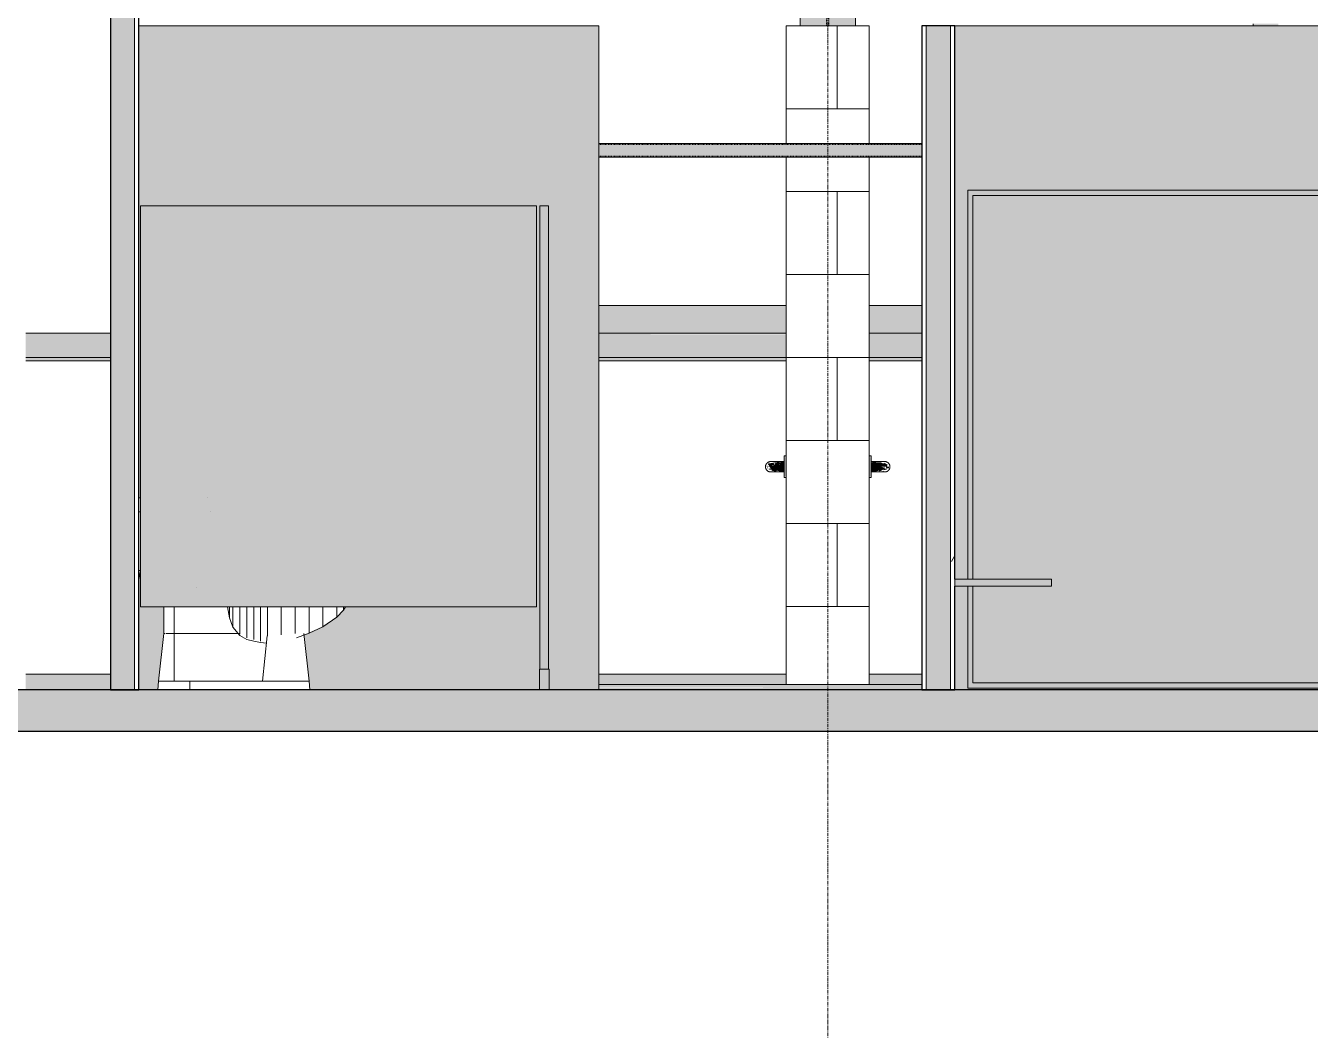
# Model space of a CAD drawing. Header units: inches. Extents: x -23227 to -2744, y -314 to 853.
# Drawn here: x -18670.7 to -18484.9, y -49.2 to 96 of the extents above; entities that cross this region are included whole.
import ezdxf

# ---------------------------------------------------------------- set-up
doc = ezdxf.new("R2010")
doc.units = ezdxf.units.IN
doc.header["$MEASUREMENT"] = 0
for name, pattern in [('Grid Line 1_2_', [0.875, 0.5, -0.125, 0.125, -0.125]), ('Grid Line 1_2__2_', [0.875, 0.5, -0.125, 0.125, -0.125]), ('Hidden 1_8_', [0.1875, 0.125, -0.0625]), ('Hidden 1_8__2_', [0.1875, 0.125, -0.0625])]:
    doc.linetypes.add(name, pattern=pattern)
for name, color, linetype, lineweight in [('A-FLOR', 192, 'Continuous', 9), ('A-FLOR-LEVL', 51, 'Continuous', 9), ('A-GENM', 13, 'Continuous', 9), ('A-GLAZ-CWMG', 51, 'Continuous', 9), ('A-WALL', 113, 'Continuous', 9), ('A-WALL-PATT', 111, 'Continuous', 25), ('I-FURN', 30, 'Continuous', 9), ('I-WALL', 2, 'Continuous', 9), ('P-SANR-FIXT', 6, 'Continuous', 9), ('Q-SPCQ', 91, 'Continuous', 9), ('S-BEAM', 12, 'Continuous', 9), ('S-COLS', 52, 'Continuous', 9), ('S-GRID', 1, 'Continuous', 9)]:
    doc.layers.add(name, color=color, linetype=linetype, lineweight=lineweight)
pattern_1 = [(0, (-32936.803, 67.247), (61.44, 15.36), [2.534, -43.546, 2.534, -43.546, -245.76]), (0, (-32936.803, 67.247), (61.44, 15.36), [-92.16, 2.534, -89.626, 2.534, -43.546, -107.52]), (0, (-32936.803, 67.247), (61.44, 15.36), [-230.4, 2.534, -28.186, 2.534, -74.266]), (120, (-32913.763, 74.927), (-44.02215, 45.5286), [2.534, -43.546, 2.534, -43.546, -245.76]), (120, (-32913.763, 74.927), (-44.02215, 45.5286), [-92.16, 2.534, -89.626, 2.534, -43.546, -107.52]), (120, (-32913.763, 74.927), (-44.02215, 45.5286), [-230.4, 2.534, -28.186, 2.534, -74.266]), (240, (-32906.083, 105.647), (-17.41785, -60.8886), [2.534, -43.546, 2.534, -43.546, -245.76]), (240, (-32906.083, 105.647), (-17.41785, -60.8886), [-92.16, 2.534, -89.626, 2.534, -43.546, -107.52]), (240, (-32906.083, 105.647), (-17.41785, -60.8886), [-230.4, 2.534, -28.186, 2.534, -74.266])]
pattern_2 = [(0, (-32245.363, 12), (-48, 24), [48, 0, 0, 0]), (90, (-32221.363, 0), (-48, 3e-15), [12, -12]), (90, (-32233.363, 12), (-48, 3e-15), [12, -12]), (90, (-32209.363, 12), (-48, 3e-15), [12, -12]), (0, (-32245.363, 24), (-48, 24), [48, 0, 0, 0]), (90, (-32197.363, 0), (-48, 3e-15), [12, -12])]

# ---------------------------------------------------------------- blocks, each defined once
blk = doc.blocks.new('Furniture 7 - Furniture 1-2413-Section 8')
at = {"layer": 'I-FURN'}
blk.add_hatch(color=8, dxfattribs=at).paths.add_polyline_path([(-25369.52, 15), (-25369.52, 16), (-25383.52, 16), (-25383.52, 15)], flags=0)
at = {"layer": 'I-FURN', "color": 250}
for p, q in [((-25383.52, 16), (-25369.52, 16)), ((-25383.52, 16), (-25383.52, 15)), ((-25369.52, 15), (-25383.52, 15)), ((-25369.52, 15), (-25369.52, 16))]:
    blk.add_line(p, q, dxfattribs=at)
blk = doc.blocks.new('Toilet-Domestic-3D - Toilet-Domestic-3D-11065-Section 8')
at = {"layer": 'P-SANR-FIXT', "color": 250}
for p, q in [((-25501.27, 27.75), (-25501.52, 27.75)), ((-25491.55, 27.75), (-25491.56, 27.75)), ((-25501.52, 25.75), (-25501.27, 25.75)), ((-25501.52, 17.25), (-25501.27, 17.25)), ((-25501.52, 17.19), (-25501.27, 15.97)), ((-25497.91, 12), (-25497.91, 8.12)), ((-25496.41, 12), (-25496.41, 8.12)), ((-25496.41, 12), (-25496.41, 8.12)), ((-25488.41, 10.41), (-25488.69, 12)), ((-25488.69, 12), (-25488.41, 10.41)), ((-25488.41, 10.47), (-25488.41, 11.98)), ((-25487.91, 9.09), (-25487.91, 11.98)), ((-25486.91, 8.07), (-25486.91, 11.98)), ((-25485.91, 7.52), (-25485.91, 11.98)), ((-25484.91, 7.26), (-25484.91, 11.98)), ((-25483.91, 7.02), (-25483.91, 11.99)), ((-25482.91, 7.79), (-25482.91, 11.99)), ((-25480.92, 7.93), (-25480.92, 11.98)), ((-25478.91, 8.13), (-25478.91, 11.98)), ((-25476.91, 8.25), (-25476.91, 11.98)), ((-25474.91, 9.17), (-25474.91, 11.98)), ((-25472.91, 10.57), (-25472.91, 11.99)), ((-25472.91, 10.51), (-25471.91, 11.51)), ((-25471.91, 11.51), (-25471.63, 12)), ((-25471.91, 11.51), (-25471.91, 11.96)), ((-25487.91, 9.04), (-25488.41, 10.41)), ((-25488.41, 10.41), (-25487.91, 9.04)), ((-25474.91, 9.12), (-25472.91, 10.51)), ((-25497.91, 8.12), (-25498.66, 1.25)), ((-25497.79, 8.12), (-25497.91, 8.12)), ((-25497.71, 8.12), (-25497.86, 8.12)), ((-25497.32, 8.12), (-25497.59, 8.12)), ((-25497.16, 8.12), (-25497.32, 8.12)), ((-25496.41, 8.12), (-25497.18, 8.12)), ((-25496.41, 8.12), (-25496.41, 1.25)), ((-25496.41, 8.12), (-25487.15, 8.12)), ((-25496.41, 1.25), (-25496.41, 8.12)), ((-25486.99, 8.12), (-25496.41, 8.12)), ((-25487.15, 8.12), (-25487.91, 9.04)), ((-25487.91, 9.04), (-25486.91, 7.85)), ((-25486.91, 7.85), (-25485.91, 7.28)), ((-25482.95, 7.82), (-25483.66, 1.25)), ((-25478.72, 7.53), (-25476.91, 8.19)), ((-25476.91, 1.25), (-25477.66, 8.12)), ((-25476.91, 8.19), (-25474.91, 9.12)), ((-25485.91, 7.28), (-25484.91, 7.01)), ((-25484.91, 7.01), (-25483.91, 6.84)), ((-25483.91, 6.84), (-25483.06, 6.76)), ((-25498.66, 1.25), (-25498.8, 0)), ((-25498.66, 1.25), (-25498.61, 1.25)), ((-25498.61, 1.25), (-25494.16, 1.25)), ((-25494.16, 1.25), (-25494.16, 0)), ((-25494.16, 0), (-25494.16, 1.25)), ((-25481.41, 1.25), (-25494.16, 1.25)), ((-25483.66, 1.25), (-25481.41, 1.25)), ((-25480.02, 1.25), (-25481.41, 1.25)), ((-25481.41, 1.25), (-25480.02, 1.25)), ((-25478.77, 1.25), (-25480.02, 1.25)), ((-25480.02, 1.25), (-25478.77, 1.25)), ((-25477.77, 1.25), (-25478.77, 1.25)), ((-25478.77, 1.25), (-25477.77, 1.25)), ((-25477.13, 1.25), (-25477.77, 1.25)), ((-25477.77, 1.25), (-25477.13, 1.25)), ((-25476.91, 1.25), (-25477.13, 1.25)), ((-25477.13, 1.25), (-25476.91, 1.25)), ((-25476.78, 0), (-25476.91, 1.25))]:
    blk.add_line(p, q, dxfattribs=at)
at = {"layer": 'P-SANR-FIXT', "color": 250, "flags": 128}
for points in [[(-25491.55, 27.75), (-25491.55, 27.75), (-25491.55, 27.75)], [(-25491.19, 25.75), (-25491.19, 25.75), (-25491.19, 25.75)], [(-25493.13, 14.75), (-25493.13, 14.75), (-25493.13, 14.75)]]:
    blk.add_lwpolyline(points, dxfattribs=at)
blk = doc.blocks.new('Partition-Floor_Braced-Bradley_Corp-St_Stl-ADA-N_Stalls - ADA _optional_ _ n Standard Stalls-320718-Section 8')
at = {"layer": 'Q-SPCQ'}
for color, points in [(8, [(-25501.27, 12), (-25444.02, 12), (-25444.02, 70), (-25501.27, 70), (-25501.27, 17.94)]), (8, [(-25442.27, 3), (-25442.27, 70), (-25443.52, 70), (-25443.52, 3), (-25442.66, 3)]), (254, [(-25442.2, 0), (-25442.2, 3), (-25443.58, 3), (-25443.58, 0), (-25442.66, 0)])]:
    blk.add_hatch(color=color, dxfattribs=at).paths.add_polyline_path(points, flags=0)
at = {"layer": 'Q-SPCQ', "color": 250}
for p, q in [((-25444.02, 70), (-25501.27, 70)), ((-25501.27, 70), (-25501.27, 12)), ((-25444.02, 12), (-25444.02, 70)), ((-25443.52, 3), (-25443.52, 70)), ((-25442.27, 70), (-25443.52, 70)), ((-25442.27, 70), (-25442.27, 3)), ((-25501.27, 12), (-25444.02, 12)), ((-25443.58, 3), (-25442.2, 3)), ((-25443.58, 3), (-25443.58, 0)), ((-25442.2, 3), (-25442.2, 0))]:
    blk.add_line(p, q, dxfattribs=at)
blk = doc.blocks.new('817_Grab_Bars - 8170-001240-25748-Section 8')
at = {"layer": 'Q-SPCQ'}
h = blk.add_hatch(color=254, dxfattribs=at)
h.paths.add_polyline_path([(-25395.61, 30.69), (-25395.61, 30.83), (-25395.89, 30.79)], flags=0)
h.paths.add_polyline_path([(-25395.61, 30.9), (-25395.61, 33.6), (-25395.89, 33.6), (-25395.89, 30.9)], flags=0)
h.paths.add_polyline_path([(-25395.89, 33.67), (-25395.61, 33.71), (-25395.89, 33.81)], flags=0)
for points in [[(-25395.61, 32.25), (-25394.89, 32.25), (-25394.89, 32.97), (-25395.61, 32.9), (-25395.61, 32.44)], [(-25394.89, 31.53), (-25394.89, 32.25), (-25395.61, 32.25), (-25395.61, 31.53)], [(-25393.72, 32.25), (-25393.26, 32.25), (-25393.35, 32.42), (-25393.18, 32.51), (-25393.72, 32.85), (-25393.72, 32.73), (-25394, 32.77), (-25394.18, 32.89), (-25394.89, 32.9), (-25394.89, 32.25), (-25393.79, 32.25)]]:
    blk.add_hatch(color=254, dxfattribs=at).paths.add_polyline_path(points, flags=0)
h = blk.add_hatch(color=254, dxfattribs=at)
h.paths.add_polyline_path([(-25394.15, 31.54), (-25393.81, 31.59), (-25393.81, 31.66), (-25394.07, 31.57)], flags=0)
h.paths.add_polyline_path([(-25393.72, 32.11), (-25393.58, 32.25), (-25393.79, 32.23)], flags=0)
h.paths.add_polyline_path([(-25394.41, 31.59), (-25394.08, 31.69), (-25394.07, 31.74), (-25393.87, 31.86), (-25393.84, 31.75), (-25393.34, 31.85), (-25393.4, 32), (-25393.64, 31.99), (-25393.72, 32.11), (-25394.12, 32.25), (-25394.89, 32.25), (-25394.89, 31.6), (-25394.53, 31.69)], flags=0)
h.paths.add_polyline_path([(-25393.4, 32), (-25393.05, 32.02), (-25393.04, 32.25), (-25393.48, 32.25), (-25393.4, 32)], flags=0)
at = {"layer": 'Q-SPCQ', "color": 250}
for p, q in [((-25395.61, 33.81), (-25395.89, 33.81)), ((-25395.61, 33.81), (-25395.89, 33.81)), ((-25395.61, 33.81), (-25395.61, 30.69)), ((-25395.61, 33.6), (-25395.61, 33.81)), ((-25395.61, 33.81), (-25395.61, 33.6)), ((-25395.61, 33.6), (-25395.61, 33.81)), ((-25394.89, 33), (-25395.61, 33)), ((-25394.89, 33), (-25395.61, 33)), ((-25395.89, 30.69), (-25395.61, 30.69)), ((-25395.89, 30.69), (-25395.61, 30.69)), ((-25395.61, 31.5), (-25394.89, 31.5)), ((-25395.61, 31.5), (-25394.89, 31.5))]:
    blk.add_line(p, q, dxfattribs=at)
at = {"layer": 'Q-SPCQ', "color": 250, "flags": 128}
for points in [[(-25393.64, 33), (-25393.64, 33), (-25393.64, 33), (-25393.65, 33), (-25393.66, 33), (-25393.67, 33), (-25393.68, 33), (-25393.69, 33), (-25393.7, 33), (-25393.72, 33), (-25393.74, 33), (-25393.76, 33), (-25393.78, 33), (-25393.81, 33), (-25393.83, 33), (-25393.86, 33), (-25393.89, 33), (-25393.92, 33), (-25393.95, 33), (-25393.98, 33), (-25394.02, 33), (-25394.06, 33), (-25394.09, 33), (-25394.13, 33), (-25394.17, 33), (-25394.21, 33), (-25394.26, 33), (-25394.3, 33), (-25394.35, 33), (-25394.39, 33), (-25394.44, 33), (-25394.48, 33), (-25394.53, 33), (-25394.58, 33), (-25394.63, 33), (-25394.68, 33), (-25394.73, 33), (-25394.78, 33), (-25394.83, 33), (-25394.88, 33), (-25394.89, 33)], [(-25394.89, 33), (-25394.84, 33), (-25394.79, 33), (-25394.74, 33), (-25394.69, 33), (-25394.64, 33), (-25394.59, 33), (-25394.54, 33), (-25394.5, 33), (-25394.45, 33), (-25394.4, 33), (-25394.36, 33), (-25394.31, 33), (-25394.27, 33), (-25394.23, 33), (-25394.18, 33), (-25394.14, 33), (-25394.1, 33), (-25394.07, 33), (-25394.03, 33), (-25393.99, 33), (-25393.96, 33), (-25393.93, 33), (-25393.9, 33), (-25393.87, 33), (-25393.84, 33), (-25393.81, 33), (-25393.79, 33), (-25393.77, 33), (-25393.74, 33), (-25393.73, 33), (-25393.71, 33), (-25393.69, 33), (-25393.68, 33), (-25393.67, 33), (-25393.66, 33), (-25393.65, 33), (-25393.65, 33), (-25393.64, 33), (-25393.64, 33)], [(-25393.64, 33), (-25393.61, 33), (-25393.58, 33), (-25393.55, 32.99), (-25393.52, 32.99), (-25393.49, 32.99), (-25393.46, 32.98), (-25393.43, 32.97), (-25393.4, 32.96), (-25393.38, 32.95), (-25393.35, 32.94), (-25393.32, 32.93), (-25393.29, 32.92), (-25393.27, 32.9), (-25393.24, 32.89), (-25393.22, 32.87), (-25393.19, 32.85), (-25393.17, 32.83), (-25393.15, 32.81), (-25393.12, 32.79), (-25393.1, 32.77), (-25393.08, 32.75), (-25393.06, 32.73), (-25393.04, 32.7), (-25393.03, 32.68), (-25393.01, 32.66), (-25392.99, 32.63), (-25392.98, 32.6), (-25392.97, 32.58), (-25392.95, 32.55), (-25392.94, 32.52), (-25392.93, 32.49), (-25392.92, 32.47), (-25392.91, 32.44), (-25392.91, 32.41), (-25392.9, 32.38), (-25392.9, 32.35), (-25392.89, 32.32), (-25392.89, 32.29), (-25392.89, 32.26), (-25392.89, 32.25)], [(-25392.89, 32.25), (-25392.89, 32.22), (-25392.89, 32.19), (-25392.9, 32.16), (-25392.9, 32.13), (-25392.91, 32.1), (-25392.91, 32.07), (-25392.92, 32.04), (-25392.93, 32.01), (-25392.94, 31.99), (-25392.95, 31.96), (-25392.96, 31.93), (-25392.97, 31.9), (-25392.99, 31.88), (-25393, 31.85), (-25393.02, 31.83), (-25393.04, 31.8), (-25393.06, 31.78), (-25393.08, 31.76), (-25393.1, 31.73), (-25393.12, 31.71), (-25393.14, 31.69), (-25393.16, 31.67), (-25393.19, 31.65), (-25393.21, 31.64), (-25393.23, 31.62), (-25393.26, 31.6), (-25393.29, 31.59), (-25393.31, 31.57), (-25393.34, 31.56), (-25393.37, 31.55), (-25393.4, 31.54), (-25393.43, 31.53), (-25393.45, 31.52), (-25393.48, 31.52), (-25393.51, 31.51), (-25393.54, 31.51), (-25393.57, 31.5), (-25393.6, 31.5), (-25393.63, 31.5), (-25393.64, 31.5)], [(-25394.89, 31.5), (-25394.84, 31.5), (-25394.79, 31.5), (-25394.74, 31.5), (-25394.69, 31.5), (-25394.64, 31.5), (-25394.59, 31.5), (-25394.54, 31.5), (-25394.5, 31.5), (-25394.45, 31.5), (-25394.4, 31.5), (-25394.36, 31.5), (-25394.31, 31.5), (-25394.27, 31.5), (-25394.23, 31.5), (-25394.18, 31.5), (-25394.14, 31.5), (-25394.1, 31.5), (-25394.07, 31.5), (-25394.03, 31.5), (-25393.99, 31.5), (-25393.96, 31.5), (-25393.93, 31.5), (-25393.9, 31.5), (-25393.87, 31.5), (-25393.84, 31.5), (-25393.81, 31.5), (-25393.79, 31.5), (-25393.77, 31.5), (-25393.74, 31.5), (-25393.73, 31.5), (-25393.71, 31.5), (-25393.69, 31.5), (-25393.68, 31.5), (-25393.67, 31.5), (-25393.66, 31.5), (-25393.65, 31.5), (-25393.65, 31.5), (-25393.64, 31.5), (-25393.64, 31.5)], [(-25393.64, 31.5), (-25393.64, 31.5), (-25393.64, 31.5), (-25393.65, 31.5), (-25393.66, 31.5), (-25393.67, 31.5), (-25393.68, 31.5), (-25393.69, 31.5), (-25393.7, 31.5), (-25393.72, 31.5), (-25393.74, 31.5), (-25393.76, 31.5), (-25393.78, 31.5), (-25393.81, 31.5), (-25393.83, 31.5), (-25393.86, 31.5), (-25393.89, 31.5), (-25393.92, 31.5), (-25393.95, 31.5), (-25393.98, 31.5), (-25394.02, 31.5), (-25394.06, 31.5), (-25394.09, 31.5), (-25394.13, 31.5), (-25394.17, 31.5), (-25394.21, 31.5), (-25394.26, 31.5), (-25394.3, 31.5), (-25394.35, 31.5), (-25394.39, 31.5), (-25394.44, 31.5), (-25394.48, 31.5), (-25394.53, 31.5), (-25394.58, 31.5), (-25394.63, 31.5), (-25394.68, 31.5), (-25394.73, 31.5), (-25394.78, 31.5), (-25394.83, 31.5), (-25394.88, 31.5), (-25394.89, 31.5)]]:
    blk.add_lwpolyline(points, dxfattribs=at)
blk = doc.blocks.new('817_Grab_Bars - 8170-001240-V50-Section 8')
at = {"layer": 'Q-SPCQ'}
h = blk.add_hatch(color=254, dxfattribs=at)
h.paths.add_polyline_path([(-25407.89, 30.69), (-25407.89, 30.83), (-25408.17, 30.79)], flags=0)
h.paths.add_polyline_path([(-25408.17, 30.9), (-25407.89, 30.9), (-25407.89, 33.6), (-25408.17, 33.6), (-25408.17, 31.18)], flags=0)
h.paths.add_polyline_path([(-25408.17, 33.67), (-25407.89, 33.71), (-25408.17, 33.81)], flags=0)
h = blk.add_hatch(color=254, dxfattribs=at)
h.paths.add_polyline_path([(-25409.87, 32.25), (-25408.89, 32.25), (-25408.89, 32.44), (-25409.12, 32.46), (-25408.89, 32.63), (-25408.89, 32.97), (-25410.51, 32.72), (-25410.57, 32.59), (-25410.51, 32.57), (-25410.38, 32.42), (-25410.52, 32.25), (-25409.98, 32.25)], flags=0)
h.paths.add_polyline_path([(-25410.52, 32.25), (-25410.67, 32.42), (-25410.74, 32.25)], flags=0)
h.paths.add_polyline_path([(-25409.88, 32.37), (-25409.84, 32.51), (-25409.66, 32.41)], flags=0)
h.paths.add_polyline_path([(-25409.54, 32.57), (-25409.72, 32.65), (-25409.61, 32.77), (-25409.46, 32.7), (-25409.53, 32.59)], flags=0)
h = blk.add_hatch(color=254, dxfattribs=at)
h.paths.add_polyline_path([(-25409.37, 31.59), (-25409.25, 31.69), (-25408.89, 31.6), (-25408.89, 32.25), (-25410.3, 32.25), (-25410.15, 32), (-25410.39, 31.99), (-25410.48, 31.86), (-25409.96, 31.85), (-25410.03, 31.74), (-25409.89, 31.64), (-25409.37, 31.59)], flags=0)
h.paths.add_polyline_path([(-25410.58, 32), (-25410.63, 32.25), (-25410.73, 32.02)], flags=0)
for points in [[(-25408.89, 32.44), (-25408.94, 32.59), (-25409.11, 32.46)], [(-25408.89, 32.25), (-25408.17, 32.25), (-25408.17, 32.97), (-25408.89, 32.9), (-25408.89, 32.44)], [(-25408.17, 31.53), (-25408.17, 32.25), (-25408.89, 32.25), (-25408.89, 31.53)]]:
    blk.add_hatch(color=254, dxfattribs=at).paths.add_polyline_path(points, flags=0)
at = {"layer": 'Q-SPCQ', "color": 250}
for p, q in [((-25407.89, 33.81), (-25408.17, 33.81)), ((-25407.89, 33.81), (-25408.17, 33.81)), ((-25408.17, 30.69), (-25408.17, 33.81)), ((-25408.17, 33), (-25408.89, 33)), ((-25408.17, 33), (-25408.89, 33)), ((-25408.89, 31.5), (-25408.17, 31.5)), ((-25408.89, 31.5), (-25408.17, 31.5)), ((-25408.17, 30.9), (-25408.17, 30.69)), ((-25408.17, 30.69), (-25408.17, 30.9)), ((-25408.17, 30.9), (-25408.17, 30.69)), ((-25408.17, 30.69), (-25407.89, 30.69)), ((-25408.17, 30.69), (-25407.89, 30.69))]:
    blk.add_line(p, q, dxfattribs=at)
at = {"layer": 'Q-SPCQ', "color": 250, "flags": 128}
for points in [[(-25410.89, 32.25), (-25410.89, 32.28), (-25410.89, 32.31), (-25410.88, 32.34), (-25410.88, 32.37), (-25410.88, 32.4), (-25410.87, 32.43), (-25410.86, 32.46), (-25410.85, 32.49), (-25410.84, 32.51), (-25410.83, 32.54), (-25410.82, 32.57), (-25410.81, 32.6), (-25410.79, 32.62), (-25410.78, 32.65), (-25410.76, 32.67), (-25410.74, 32.7), (-25410.72, 32.72), (-25410.7, 32.74), (-25410.68, 32.77), (-25410.66, 32.79), (-25410.64, 32.81), (-25410.62, 32.83), (-25410.59, 32.85), (-25410.57, 32.86), (-25410.55, 32.88), (-25410.52, 32.9), (-25410.49, 32.91), (-25410.47, 32.93), (-25410.44, 32.94), (-25410.41, 32.95), (-25410.38, 32.96), (-25410.36, 32.97), (-25410.33, 32.98), (-25410.3, 32.98), (-25410.27, 32.99), (-25410.24, 32.99), (-25410.21, 33), (-25410.18, 33), (-25410.15, 33), (-25410.14, 33)], [(-25410.14, 31.5), (-25410.17, 31.5), (-25410.2, 31.5), (-25410.23, 31.51), (-25410.26, 31.51), (-25410.29, 31.51), (-25410.32, 31.52), (-25410.35, 31.53), (-25410.38, 31.54), (-25410.4, 31.55), (-25410.43, 31.56), (-25410.46, 31.57), (-25410.49, 31.58), (-25410.51, 31.6), (-25410.54, 31.61), (-25410.56, 31.63), (-25410.59, 31.65), (-25410.61, 31.67), (-25410.63, 31.69), (-25410.66, 31.71), (-25410.68, 31.73), (-25410.7, 31.75), (-25410.72, 31.77), (-25410.74, 31.8), (-25410.75, 31.82), (-25410.77, 31.84), (-25410.79, 31.87), (-25410.8, 31.9), (-25410.82, 31.92), (-25410.83, 31.95), (-25410.84, 31.98), (-25410.85, 32.01), (-25410.86, 32.03), (-25410.87, 32.06), (-25410.87, 32.09), (-25410.88, 32.12), (-25410.88, 32.15), (-25410.89, 32.18), (-25410.89, 32.21), (-25410.89, 32.24), (-25410.89, 32.25)], [(-25410.14, 33), (-25410.14, 33), (-25410.14, 33), (-25410.13, 33), (-25410.12, 33), (-25410.12, 33), (-25410.1, 33), (-25410.09, 33), (-25410.08, 33), (-25410.06, 33), (-25410.04, 33), (-25410.02, 33), (-25410, 33), (-25409.97, 33), (-25409.95, 33), (-25409.92, 33), (-25409.89, 33), (-25409.86, 33), (-25409.83, 33), (-25409.8, 33), (-25409.76, 33), (-25409.72, 33), (-25409.69, 33), (-25409.65, 33), (-25409.61, 33), (-25409.57, 33), (-25409.52, 33), (-25409.48, 33), (-25409.43, 33), (-25409.39, 33), (-25409.34, 33), (-25409.3, 33), (-25409.25, 33), (-25409.2, 33), (-25409.15, 33), (-25409.1, 33), (-25409.05, 33), (-25409, 33), (-25408.95, 33), (-25408.9, 33), (-25408.89, 33)], [(-25408.89, 33), (-25408.94, 33), (-25408.99, 33), (-25409.04, 33), (-25409.09, 33), (-25409.14, 33), (-25409.19, 33), (-25409.24, 33), (-25409.28, 33), (-25409.33, 33), (-25409.38, 33), (-25409.42, 33), (-25409.47, 33), (-25409.51, 33), (-25409.55, 33), (-25409.6, 33), (-25409.64, 33), (-25409.68, 33), (-25409.71, 33), (-25409.75, 33), (-25409.79, 33), (-25409.82, 33), (-25409.85, 33), (-25409.88, 33), (-25409.91, 33), (-25409.94, 33), (-25409.97, 33), (-25409.99, 33), (-25410.02, 33), (-25410.04, 33), (-25410.06, 33), (-25410.07, 33), (-25410.09, 33), (-25410.1, 33), (-25410.11, 33), (-25410.12, 33), (-25410.13, 33), (-25410.14, 33), (-25410.14, 33), (-25410.14, 33)], [(-25408.89, 31.5), (-25408.94, 31.5), (-25408.99, 31.5), (-25409.04, 31.5), (-25409.09, 31.5), (-25409.14, 31.5), (-25409.19, 31.5), (-25409.24, 31.5), (-25409.28, 31.5), (-25409.33, 31.5), (-25409.38, 31.5), (-25409.42, 31.5), (-25409.47, 31.5), (-25409.51, 31.5), (-25409.55, 31.5), (-25409.6, 31.5), (-25409.64, 31.5), (-25409.68, 31.5), (-25409.71, 31.5), (-25409.75, 31.5), (-25409.79, 31.5), (-25409.82, 31.5), (-25409.85, 31.5), (-25409.88, 31.5), (-25409.91, 31.5), (-25409.94, 31.5), (-25409.97, 31.5), (-25409.99, 31.5), (-25410.02, 31.5), (-25410.04, 31.5), (-25410.06, 31.5), (-25410.07, 31.5), (-25410.09, 31.5), (-25410.1, 31.5), (-25410.11, 31.5), (-25410.12, 31.5), (-25410.13, 31.5), (-25410.14, 31.5), (-25410.14, 31.5), (-25410.14, 31.5)], [(-25410.14, 31.5), (-25410.14, 31.5), (-25410.14, 31.5), (-25410.13, 31.5), (-25410.12, 31.5), (-25410.12, 31.5), (-25410.1, 31.5), (-25410.09, 31.5), (-25410.08, 31.5), (-25410.06, 31.5), (-25410.04, 31.5), (-25410.02, 31.5), (-25410, 31.5), (-25409.97, 31.5), (-25409.95, 31.5), (-25409.92, 31.5), (-25409.89, 31.5), (-25409.86, 31.5), (-25409.83, 31.5), (-25409.8, 31.5), (-25409.76, 31.5), (-25409.72, 31.5), (-25409.69, 31.5), (-25409.65, 31.5), (-25409.61, 31.5), (-25409.57, 31.5), (-25409.52, 31.5), (-25409.48, 31.5), (-25409.43, 31.5), (-25409.39, 31.5), (-25409.34, 31.5), (-25409.3, 31.5), (-25409.25, 31.5), (-25409.2, 31.5), (-25409.15, 31.5), (-25409.1, 31.5), (-25409.05, 31.5), (-25409, 31.5), (-25408.95, 31.5), (-25408.9, 31.5), (-25408.89, 31.5)]]:
    blk.add_lwpolyline(points, dxfattribs=at)
blk = doc.blocks.new('Bradley-Washroom_Accessories-Mirrors-780_Custom - Bradley-Washroom_Accessories-Mirrors-780_Custom-177612-Section 8')
at = {"layer": 'Q-SPCQ'}
for points in [[(-25327.17, 0.25), (-25321.64, 0.25), (-25321.64, 72.25), (-25381.64, 72.25), (-25381.64, 16), (-25380.89, 16), (-25380.89, 71.5), (-25322.39, 71.5), (-25322.39, 1), (-25380.89, 1), (-25380.89, 15), (-25381.64, 15), (-25381.64, 0.25), (-25361.73, 0.25)], [(-25380.89, 1), (-25322.39, 1), (-25322.39, 71.5), (-25380.89, 71.5), (-25380.89, 16), (-25369.52, 16), (-25369.52, 15), (-25380.89, 15)]]:
    blk.add_hatch(color=254, dxfattribs=at).paths.add_polyline_path(points, flags=0)
at = {"layer": 'Q-SPCQ', "color": 250}
for p, q in [((-25321.64, 72.25), (-25381.64, 72.25)), ((-25381.64, 72.25), (-25381.64, 16)), ((-25380.89, 71.5), (-25322.39, 71.5)), ((-25380.89, 16), (-25380.89, 71.5)), ((-25322.39, 71.5), (-25322.39, 1)), ((-25321.64, 0.25), (-25321.64, 72.25)), ((-25381.64, 15), (-25381.64, 0.25)), ((-25380.89, 1), (-25380.89, 15)), ((-25381.64, 0.25), (-25321.64, 0.25)), ((-25322.39, 1), (-25380.89, 1))]:
    blk.add_line(p, q, dxfattribs=at)
blk = doc.blocks.new('Shower Tile Threshold - Shower Tile Threshold-209406-Section 8')
at = {"layer": 'A-GENM'}
for points in [[(-25388.27, 0.33), (-25388.27, 0.78), (-25435.02, 0.78), (-25435.02, 0.33), (-25396.29, 0.33)], [(-25388.27, 0.09), (-25388.27, 0.33), (-25435.02, 0.24), (-25435.02, 0.09), (-25396.29, 0.09)]]:
    blk.add_hatch(color=8, dxfattribs=at).paths.add_polyline_path(points, flags=0)
at = {"layer": 'A-GENM', "color": 250}
blk.add_line((-25388.27, 0.79), (-25435.02, 0.79), dxfattribs=at)
blk = doc.blocks.new('HSS-Hollow Structural Section - HSS2X2X3_16-322122-Section 8')
at = {"layer": 'S-BEAM'}
for points in [[(-25388.27, 78.65), (-25388.27, 79), (-25435.02, 78.93), (-25435.02, 78.65), (-25396.29, 78.65)], [(-25388.27, 77.35), (-25388.27, 78.65), (-25435.02, 78.65), (-25435.02, 77.35), (-25396.29, 77.35)], [(-25388.27, 77), (-25388.27, 77.35), (-25435.02, 77.32), (-25435.02, 77), (-25396.29, 77)]]:
    blk.add_hatch(color=254, dxfattribs=at).paths.add_polyline_path(points, flags=0)
at = {"layer": 'S-BEAM', "color": 250}
for p, q in [((-25388.27, 79), (-25435.02, 79)), ((-25435.02, 77), (-25388.27, 77))]:
    blk.add_line(p, q, dxfattribs=at)
at = {"layer": 'S-BEAM', "color": 250, "linetype": 'Hidden 1_8__2_'}
for p, q in [((-25435.02, 78.83), (-25388.27, 78.83)), ((-25435.02, 77.17), (-25388.27, 77.17))]:
    blk.add_line(p, q, dxfattribs=at)
blk = doc.blocks.new('Plate - 1_2X6-187692-Section 8')
at = {"layer": 'S-BEAM'}
h = blk.add_hatch(color=8, dxfattribs=at)
h.paths.add_polyline_path([(-25388.27, 51.55), (-25388.27, 55.55), (-25395.89, 55.55), (-25395.89, 51.55)], flags=0)
h.paths.add_polyline_path([(-25407.89, 51.55), (-25407.89, 55.55), (-25435.02, 55.55), (-25435.02, 51.55), (-25430.84, 51.55)], flags=0)
at = {"layer": 'S-BEAM', "color": 250}
for p, q in [((-25435.02, 55.55), (-25407.89, 55.55)), ((-25395.89, 55.55), (-25388.27, 55.55))]:
    blk.add_line(p, q, dxfattribs=at)
blk = doc.blocks.new('Locker Rooms and Restrooms_rvt-2-Section 8')
at = {"layer": 'A-WALL-PATT', "lineweight": 9}
h = blk.add_hatch(dxfattribs=at)
h.set_pattern_fill('FP_20', color=27, style=0, pattern_type=2)
h.set_pattern_definition([(0, (-32252.8, 12), (-48, 24), [48, 0, 0, 0]), (90, (-32228.8, 0), (-48, 3e-15), [12, -12]), (90, (-32240.8, 12), (-48, 3e-15), [12, -12]), (90, (-32216.8, 12), (-48, 3e-15), [12, -12]), (0, (-32252.8, 24), (-48, 24), [48, 0, 0, 0]), (90, (-32204.8, 0), (-48, 3e-15), [12, -12])])
h.paths.add_polyline_path([(-25403.33, 0.79), (-25403.33, 77), (-25407.89, 77), (-25407.89, 0.79), (-25404.93, 0.79)], flags=0)
h.paths.add_polyline_path([(-25404.93, 79), (-25403.33, 79), (-25403.33, 96), (-25407.89, 96), (-25407.89, 79)], flags=0)
h = blk.add_hatch(dxfattribs=at)
h.set_pattern_fill('FP_19', color=27, style=0, pattern_type=2)
h.set_pattern_definition(pattern_2)
h.paths.add_polyline_path([(-25403.33, 0.79), (-25400.45, 0.79), (-25400.45, 77), (-25403.33, 77), (-25403.33, 3.29)], flags=0)
h.paths.add_polyline_path([(-25403.33, 79), (-25400.45, 79), (-25400.45, 96), (-25403.33, 96), (-25403.33, 81.42)], flags=0)
h = blk.add_hatch(dxfattribs=at)
h.set_pattern_fill('FP_19', color=27, style=0, pattern_type=2)
h.set_pattern_definition(pattern_2)
h.paths.add_polyline_path([(-25400.45, 0.79), (-25395.89, 0.79), (-25395.89, 77), (-25400.45, 77), (-25400.45, 3.29)], flags=0)
h.paths.add_polyline_path([(-25395.89, 79), (-25395.89, 96), (-25400.45, 96), (-25400.45, 79), (-25396.29, 79)], flags=0)
h = blk.add_hatch(dxfattribs=at)
h.set_pattern_fill('FP_10', color=250, style=0, pattern_type=2)
h.set_pattern_definition(pattern_1)
h.paths.add_polyline_path([(-25387.64, 0), (-25387.64, 96), (-25388.27, 96), (-25388.27, 0)], flags=0)
h = blk.add_hatch(dxfattribs=at)
h.set_pattern_fill('FP_10', color=250, style=0, pattern_type=2)
h.set_pattern_definition(pattern_1)
h.paths.add_polyline_path([(-25383.52, 0), (-25383.52, 96), (-25384.14, 96), (-25384.14, 0)], flags=0)
at = {"layer": 'I-WALL'}
for color, points in [(254, [(-25502.14, 0), (-25502.14, 154.22), (-25505.64, 154.22), (-25505.64, 0)]), (50, [(-25383.52, 0), (-25319.77, 0), (-25319.77, 72), (-25307.77, 72), (-25307.77, 96), (-25383.52, 96), (-25383.52, 16), (-25381.64, 16), (-25381.64, 72.25), (-25321.64, 72.25), (-25321.64, 0.25), (-25381.64, 0.25), (-25381.64, 15), (-25383.52, 15), (-25383.52, 0.25)])]:
    blk.add_hatch(color=color, dxfattribs=at).paths.add_polyline_path(points, flags=0)
at = {"layer": 'I-WALL', "lineweight": 5}
h = blk.add_hatch(color=130, dxfattribs=at)
h.paths.add_polyline_path([(-25501.52, 0), (-25498.8, 0), (-25497.88, 9.04), (-25497.88, 12), (-25501.27, 12), (-25501.27, 15.97), (-25501.52, 17.19), (-25501.52, 12)], flags=0)
h.paths.add_polyline_path([(-25448.12, 0), (-25443.58, 0), (-25443.52, 70), (-25442.27, 70), (-25442.2, 0), (-25435.64, 0), (-25435.64, 96), (-25501.52, 96), (-25501.52, 27.75), (-25501.27, 27.75), (-25501.27, 70), (-25444.02, 70), (-25444.02, 12), (-25471.65, 12), (-25471.95, 11.48), (-25473.34, 10.27), (-25475.32, 8.99), (-25477.7, 7.94), (-25476.78, 0), (-25465.4, 0)], flags=0)
h.paths.add_polyline_path([(-25487.14, 8.13), (-25487.91, 9.09), (-25488.49, 10.93), (-25488.38, 10.31), (-25487.91, 9.04), (-25487.15, 8.13)], flags=0)
for color, points in [(130, [(-25435.64, 0), (-25435.02, 0), (-25435.02, 96), (-25435.64, 96), (-25435.64, 8.18)]), (9, [(-25384.14, 0), (-25384.14, 96), (-25387.64, 96), (-25387.64, 0)])]:
    blk.add_hatch(color=color, dxfattribs=at).paths.add_polyline_path(points, flags=0)
at = {"layer": 'A-FLOR-LEVL', "linetype": 'Grid Line 1_2__2_'}
blk.add_line((-26557.32, 0), (-21746.96, 0), dxfattribs=at)
at = {"layer": 'A-WALL', "color": 250}
for p, q in [((-25502.14, 154.22), (-25502.14, 0)), ((-25387.64, 96), (-25387.64, 0)), ((-25384.14, 96), (-25384.14, 0))]:
    blk.add_line(p, q, dxfattribs=at)
at = {"layer": 'I-WALL', "color": 10, "lineweight": 25}
for p, q in [((-25505.64, 154.22), (-25505.64, 0)), ((-25501.52, 0), (-25501.52, 154.22)), ((-25388.27, 96), (-25388.27, 0)), ((-25383.52, 96), (-25388.27, 96)), ((-25383.52, 16), (-25383.52, 96)), ((-25383.52, 0), (-25383.52, 15)), ((-25505.64, 0), (-25501.52, 0)), ((-25388.27, 0), (-25383.52, 0))]:
    blk.add_line(p, q, dxfattribs=at)
at = {"layer": 'I-WALL', "color": 250}
for p, q in [((-25435.64, 96), (-25501.52, 96)), ((-25435.64, 96), (-25435.02, 96)), ((-25435.02, 96), (-25435.02, 0)), ((-25407.89, 78.97), (-25407.89, 96)), ((-25403.33, 96), (-25407.89, 96)), ((-25400.45, 96), (-25403.33, 96)), ((-25395.89, 96), (-25400.45, 96)), ((-25395.89, 96), (-25395.89, 78.99)), ((-25307.77, 96), (-25383.52, 96)), ((-25407.89, 0.78), (-25407.89, 77.01)), ((-25395.89, 77.03), (-25395.89, 0.78))]:
    blk.add_line(p, q, dxfattribs=at)
at = {"color": 250, "lineweight": 9}
for name in ['HSS-Hollow Structural Section - HSS2X2X3_16-322122-Section 8', 'Bradley-Washroom_Accessories-Mirrors-780_Custom - Bradley-Washroom_Accessories-Mirrors-780_Custom-177612-Section 8', 'Partition-Floor_Braced-Bradley_Corp-St_Stl-ADA-N_Stalls - ADA _optional_ _ n Standard Stalls-320718-Section 8', 'Plate - 1_2X6-187692-Section 8', '817_Grab_Bars - 8170-001240-V50-Section 8', '817_Grab_Bars - 8170-001240-25748-Section 8', 'Toilet-Domestic-3D - Toilet-Domestic-3D-11065-Section 8', 'Furniture 7 - Furniture 1-2413-Section 8', 'Shower Tile Threshold - Shower Tile Threshold-209406-Section 8']:
    blk.add_blockref(name, (0, 0), dxfattribs=at)
blk = doc.blocks.new('Struct_Xcel_Sports Complex_rvt-2-Section 8')
at = {"layer": 'A-FLOR'}
blk.add_hatch(color=254, dxfattribs=at).paths.add_polyline_path([(-25258.05, -6.32), (-25189.87, -6.32), (-25174.52, -6), (-22066.14, -6), (-22066.14, 0), (-25174.52, 0), (-25189.87, -0.32), (-25287.67, -0.32), (-25303.02, 0), (-26276.89, 0), (-26276.89, -6), (-25303.02, -6), (-25287.67, -6.32)], flags=0)
at = {"layer": 'A-FLOR', "color": 10, "lineweight": 25}
for p, q in [((-25319.77, 0), (-25579.95, 0)), ((-26276.89, -6), (-25303.02, -6))]:
    blk.add_line(p, q, dxfattribs=at)
blk = doc.blocks.new('W-Wide Flange-Column - B2_F-V13-Section 8')
at = {"layer": 'S-COLS'}
blk.add_hatch(color=256, dxfattribs=at).paths.add_polyline_path([(-25405.89, 96), (-25397.89, 96.06), (-25397.89, 144.92), (-25401.52, 144.89), (-25401.49, 142.14), (-25401.32, 141.79), (-25401.01, 141.55), (-25400.63, 141.46), (-25398.89, 141.46), (-25398.89, 132.21), (-25404.89, 132.21), (-25404.89, 141.46), (-25402.96, 141.48), (-25402.6, 141.65), (-25402.35, 141.96), (-25402.27, 142.35), (-25402.27, 144.92), (-25405.89, 144.89), (-25405.89, 96.06)], flags=0)
for p, q in [((-25405.89, 144.89), (-25405.89, 96.06)), ((-25397.89, 144.89), (-25397.89, 96.06))]:
    blk.add_line(p, q, dxfattribs=at)
at = {"layer": 'S-COLS', "linetype": 'Hidden 1_8_'}
for p, q in [((-25402.05, 96.06), (-25402.05, 132.21)), ((-25401.73, 132.21), (-25401.73, 96.06))]:
    blk.add_line(p, q, dxfattribs=at)
blk = doc.blocks.new('Rectangular Mullion - Profile_Polycarbonate_Lower-1272695-Section 8')
at = {"layer": 'A-GLAZ-CWMG'}
h = blk.add_hatch(color=256, dxfattribs=at)
h.paths.add_polyline_path([(-25517.24, 0), (-25505.64, 0), (-25505.64, 2.24), (-25517.89, 2.24), (-25517.89, 0)], flags=0)
h.paths.add_polyline_path([(-25388.27, 0.79), (-25388.27, 2.24), (-25395.89, 2.24), (-25395.89, 0.79)], flags=0)
h.paths.add_polyline_path([(-25413.56, 0.79), (-25407.89, 0.79), (-25407.89, 2.24), (-25435.02, 2.24), (-25435.02, 0.79), (-25430.84, 0.79)], flags=0)
h.paths.add_polyline_path([(-25608.77, 0.79), (-25608.77, 2.24), (-25643.27, 2.24), (-25643.27, 0.79), (-25638.2, 0.79)], flags=0)
h.paths.add_polyline_path([(-25655.52, 0.79), (-25648.89, 0.79), (-25648.89, 2.24), (-25655.52, 2.24)], flags=0)
for p, q in [((-25505.64, 2.24), (-25517.89, 2.24)), ((-25407.89, 2.24), (-25435.02, 2.24)), ((-25388.27, 2.24), (-25395.89, 2.24))]:
    blk.add_line(p, q, dxfattribs=at)
blk = doc.blocks.new('Rectangular Mullion - Profile_Polycarbonate_Upper and left-1184084-Section 8')
at = {"layer": 'A-GLAZ-CWMG'}
h = blk.add_hatch(color=256, dxfattribs=at)
h.paths.add_polyline_path([(-25340.37, 96), (-25336.74, 96.06), (-25336.74, 96.32), (-25340.37, 96.32), (-25340.37, 96.06)], flags=0)
h.paths.add_polyline_path([(-25340.37, 100.3), (-25336.74, 100.3), (-25336.74, 133.23), (-25340.37, 133.23), (-25340.37, 115.59)], flags=0)
for p, q in [((-25340.37, 133.23), (-25340.37, 100.3)), ((-25340.37, 96.32), (-25340.37, 96.06))]:
    blk.add_line(p, q, dxfattribs=at)
blk = doc.blocks.new('Girt_C - 8_D-1278687-Section 8')
at = {"layer": 'S-BEAM'}
h = blk.add_hatch(color=256, dxfattribs=at)
h.paths.add_polyline_path([(-25655.52, 51.37), (-25648.89, 51.38), (-25648.89, 51.55), (-25655.52, 51.47), (-25655.52, 51.38)], flags=0)
h.paths.add_polyline_path([(-25638.2, 51.37), (-25608.77, 51.39), (-25608.77, 51.55), (-25643.27, 51.47), (-25643.27, 51.37)], flags=0)
h.paths.add_polyline_path([(-25435.02, 51.37), (-25407.89, 51.4), (-25407.89, 51.55), (-25435.02, 51.48), (-25435.02, 51.4)], flags=0)
h.paths.add_polyline_path([(-25505.64, 51.37), (-25505.64, 51.55), (-25517.89, 51.48), (-25517.89, 51.37)], flags=0)
h.paths.add_polyline_path([(-25388.27, 51.37), (-25388.27, 51.55), (-25395.89, 51.48), (-25395.89, 51.37)], flags=0)
h = blk.add_hatch(color=256, dxfattribs=at)
h.paths.add_polyline_path([(-25517.89, 48.05), (-25505.64, 48.05), (-25505.64, 51.37), (-25517.89, 51.37)], flags=0)
h.paths.add_polyline_path([(-25655.48, 48.05), (-25648.89, 48.05), (-25648.89, 51.37), (-25655.52, 51.37), (-25655.52, 48.05)], flags=0)
h.paths.add_polyline_path([(-25388.27, 48.05), (-25388.27, 51.37), (-25395.89, 51.37), (-25395.89, 48.05)], flags=0)
h.paths.add_polyline_path([(-25407.89, 48.05), (-25407.89, 51.37), (-25435.02, 51.37), (-25435.02, 48.05), (-25430.84, 48.05)], flags=0)
h.paths.add_polyline_path([(-25643.27, 48.05), (-25608.77, 48.05), (-25608.77, 51.37), (-25643.27, 51.37)], flags=0)
h = blk.add_hatch(color=256, dxfattribs=at)
h.paths.add_polyline_path([(-25388.27, 47.57), (-25388.27, 48.05), (-25395.89, 48.05), (-25395.89, 47.57)], flags=0)
h.paths.add_polyline_path([(-25655.48, 47.57), (-25648.89, 47.57), (-25648.89, 48.05), (-25655.52, 48.05), (-25655.52, 47.57)], flags=0)
h.paths.add_polyline_path([(-25643.27, 47.57), (-25608.77, 47.57), (-25608.77, 48.05), (-25643.27, 48.05)], flags=0)
h.paths.add_polyline_path([(-25407.89, 47.57), (-25407.89, 48.05), (-25435.02, 48.05), (-25435.02, 47.57), (-25430.84, 47.57)], flags=0)
h.paths.add_polyline_path([(-25517.89, 47.57), (-25505.64, 47.57), (-25505.64, 48.05), (-25517.89, 48.05)], flags=0)
h = blk.add_hatch(color=256, dxfattribs=at)
h.paths.add_polyline_path([(-25388.27, 47.57), (-25388.27, 47.57), (-25395.89, 47.57)], flags=0)
h.paths.add_polyline_path([(-25407.89, 47.57), (-25407.89, 47.57), (-25430.84, 47.57)], flags=0)
for p, q in [((-25505.64, 51.55), (-25517.89, 51.55)), ((-25407.89, 51.55), (-25435.02, 51.55)), ((-25388.27, 51.55), (-25395.89, 51.55)), ((-25517.89, 48.05), (-25505.64, 48.05)), ((-25505.64, 47.57), (-25517.89, 47.57)), ((-25435.02, 48.05), (-25407.89, 48.05)), ((-25407.89, 47.57), (-25435.02, 47.57)), ((-25395.89, 48.05), (-25388.27, 48.05)), ((-25388.27, 47.57), (-25395.89, 47.57))]:
    blk.add_line(p, q, dxfattribs=at)

msp = doc.modelspace()

# ---------------------------------------------------------------- hatches: boundary and pattern name
at = {"layer": 'A-WALL-PATT', "lineweight": 9}
h = msp.add_hatch(dxfattribs=at)
h.set_pattern_fill('FP_12', color=256, style=0, pattern_type=2)
h.set_pattern_definition([(0, (-31959.46, 0.25), (-193, 193), [48, -145]), (90, (-31959.46, 0.25), (-193, 1e-14), [96.25, -96.75]), (180, (-31911.46, 96.5), (-193, 193), [48, -145]), (90, (-31911.46, 0.25), (-193, 1e-14), [96.25, -96.75]), (180, (-31911.46, 96.75), (-193, 193), [48, -145]), (90, (-31911.46, 96.75), (-193, 1e-14), [96.25, -96.75]), (0, (-31959.46, 193), (-193, 193), [48, -145]), (90, (-31959.46, 96.75), (-193, 1e-14), [96.25, -96.75]), (0, (-31911.2, 48.25), (-193, 193), [48, -145]), (90, (-31911.2, 0), (-193, 1e-14), [48.25, -144.75]), (90, (-31863.2, 0), (-193, 1e-14), [48.25, -144.75]), (0, (-31911.2, 144.75), (-193, 193), [48, -145]), (90, (-31911.2, 48.5), (-193, 1e-14), [96.25, -96.75]), (180, (-31863.2, 48.5), (-193, 193), [48, -145]), (90, (-31863.2, 48.5), (-193, 1e-14), [96.25, -96.75]), (90, (-31911.2, 145), (-193, 1e-14), [48, -145]), (180, (-31863.2, 145), (-193, 193), [48, -145]), (90, (-31863.2, 145), (-193, 1e-14), [48, -145]), (0, (-31862.96, 0.25), (-193, 193), [48, -145]), (90, (-31862.96, 0.25), (-193, 1e-14), [96.25, -96.75]), (180, (-31814.96, 96.5), (-193, 193), [48, -145]), (90, (-31814.96, 0.25), (-193, 1e-14), [96.25, -96.75]), (180, (-31814.96, 96.75), (-193, 193), [48, -145]), (90, (-31814.96, 96.75), (-193, 1e-14), [96.25, -96.75]), (180, (-31814.96, 193), (-193, 193), [48, -145]), (90, (-31862.96, 96.75), (-193, 1e-14), [96.25, -96.75]), (0, (-31814.7, 48.25), (-193, 193), [48, -145]), (90, (-31814.7, 0), (-193, 1e-14), [48.25, -144.75]), (90, (-31766.7, 0), (-193, 1e-14), [48.25, -144.75]), (0, (-31814.7, 144.75), (-193, 193), [48, -145]), (90, (-31814.7, 48.5), (-193, 1e-14), [96.25, -96.75]), (180, (-31766.7, 48.5), (-193, 193), [48, -145]), (90, (-31766.7, 48.5), (-193, 1e-14), [96.25, -96.75]), (90, (-31814.7, 145), (-193, 1e-14), [48, -145]), (180, (-31766.7, 145), (-193, 193), [48, -145]), (90, (-31766.7, 145), (-193, 1e-14), [48, -145])])
h.paths.add_polyline_path([(-18455.82363, 0), (-18328.32363, 0), (-18328.32363, 87), (-18327.32363, 87), (-18327.32363, 133.22708), (-18455.82363, 133.22708), (-18455.82363, 76.53276)], flags=0)
h.paths.add_polyline_path([(-18489.55296, 96), (-18460.57363, 96.06326), (-18460.57363, 133.22708), (-18489.55296, 133.22708), (-18489.55296, 96.06326)], flags=0)

# ---------------------------------------------------------------- linework, layer by layer
at = {"layer": 'A-FLOR-LEVL', "linetype": 'Grid Line 1_2_'}
msp.add_line((-19710.13206, 0), (-14899.76744, 0), dxfattribs=at)
at = {"layer": 'S-GRID', "linetype": 'Grid Line 1_2_'}
msp.add_line((-18554.69863, -273.16081), (-18554.69863, 489.49301), dxfattribs=at)
msp.add_line((-18554.69863, -273.16081), (-18554.69863, 489.49301), dxfattribs=at)

# ---------------------------------------------------------------- block references
at = {"layer": 'A-GLAZ-CWMG'}
for name in ['Rectangular Mullion - Profile_Polycarbonate_Upper and left-1184084-Section 8', 'Rectangular Mullion - Profile_Polycarbonate_Lower-1272695-Section 8']:
    msp.add_blockref(name, (6847.1916, 0), dxfattribs=at)
at = {"layer": 'S-BEAM'}
msp.add_blockref('Girt_C - 8_D-1278687-Section 8', (6847.1916, 0), dxfattribs=at)
at = {"layer": 'S-COLS'}
msp.add_blockref('W-Wide Flange-Column - B2_F-V13-Section 8', (6847.1916, 0), dxfattribs=at)

# ---------------------------------------------------------------- next in the draw order: block references
at = {"color": 130, "lineweight": 5}
msp.add_blockref('Locker Rooms and Restrooms_rvt-2-Section 8', (6847.1916, 0), dxfattribs=at)

# ---------------------------------------------------------------- next in the draw order: block references
msp.add_blockref('Struct_Xcel_Sports Complex_rvt-2-Section 8', (6847.1916, 0), dxfattribs=at)

doc.saveas('drawing.dxf')
